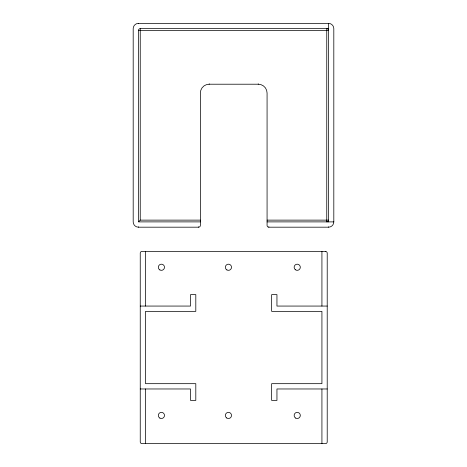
<?xml version="1.0" encoding="UTF-8"?>
<svg xmlns="http://www.w3.org/2000/svg" width="467" height="467" viewBox="0 0 467 467"><rect width="100%" height="100%" fill="white"/><g stroke="black" fill="none" stroke-linecap="round" stroke-linejoin="round"><path stroke-width="0.7" d="M138.646 221.726L140.246 220.126L140.246 28.65L328.517 28.645M138.483 23.35L328.517 23.35A5.295 5.295 0 0 1 333.812 28.645L333.812 221.889A5.295 5.295 0 0 1 328.517 227.184L268.834 227.184A1.763 1.763 0 0 1 267.071 225.421L267.071 93.032A8.82 8.82 0 0 0 258.251 84.212L209.187 84.212A8.82 8.82 0 0 0 200.366 93.032L200.366 225.421A1.763 1.763 0 0 1 198.603 227.184L138.483 227.184A5.295 5.295 0 0 1 133.188 221.889L133.188 28.645A5.295 5.295 0 0 1 138.483 23.35L138.483 23.554M200.366 221.889L138.483 221.889L138.483 30.408L328.511 30.408A1.763 1.763 0 0 0 326.754 28.645L326.754 221.883A1.763 1.763 0 0 0 328.517 220.126L267.071 220.126M140.246 220.126L200.366 220.126M267.071 221.889L333.812 221.889M140.246 306.066L190.513 306.066L190.513 294.624L195.807 294.624L195.807 311.355L145.535 311.355L145.535 383.676L195.807 383.676L195.807 400.412L190.513 400.412L190.513 388.97L140.246 388.97M327.215 306.066L276.949 306.066L276.949 294.624L271.654 294.624L271.654 311.355L321.926 311.355L321.926 383.676L271.654 383.676L271.654 400.412L276.949 400.412L276.949 388.97L327.215 388.97M328.517 23.35L328.517 221.889M328.517 226.81L328.517 227.184M321.926 251.386L321.926 306.066M321.926 388.97L321.926 443.65M268.834 226.81L268.834 227.184M258.251 83.821L258.251 84.206M209.187 83.821L209.187 84.206M198.603 226.81L198.603 227.184M145.535 251.386L145.535 306.066M145.535 388.97L145.535 443.65M138.483 226.81L138.483 227.184M138.483 30.408A1.763 1.763 0 0 1 140.246 28.645M325.452 251.386L142.009 251.386A1.763 1.763 0 0 0 140.246 253.149L140.246 441.887A1.763 1.763 0 0 0 142.009 443.65L325.452 443.65A1.763 1.763 0 0 0 327.215 441.887L327.215 253.149A1.763 1.763 0 0 0 325.452 251.386M226.664 417.953A3.088 3.088 0 0 0 231.515 415.706A3.088 3.088 0 0 0 227.143 412.624A3.088 3.088 0 0 0 226.664 417.953M159.866 418.099A3.088 3.088 0 0 0 164.501 415.426A3.088 3.088 0 0 0 159.866 412.752A3.088 3.088 0 0 0 159.866 418.099M159.866 269.932A3.088 3.088 0 0 0 164.501 267.258A3.088 3.088 0 0 0 159.866 264.585A3.088 3.088 0 0 0 159.866 269.932M295.687 418.099A3.088 3.088 0 0 0 300.316 415.426A3.088 3.088 0 0 0 295.687 412.752A3.088 3.088 0 0 0 295.687 418.099M295.453 269.786A3.088 3.088 0 0 0 300.304 267.538A3.088 3.088 0 0 0 295.932 264.456A3.088 3.088 0 0 0 295.453 269.786M226.898 269.932A3.088 3.088 0 0 0 231.527 267.258A3.088 3.088 0 0 0 226.898 264.585A3.088 3.088 0 0 0 226.898 269.932"/></g></svg>
